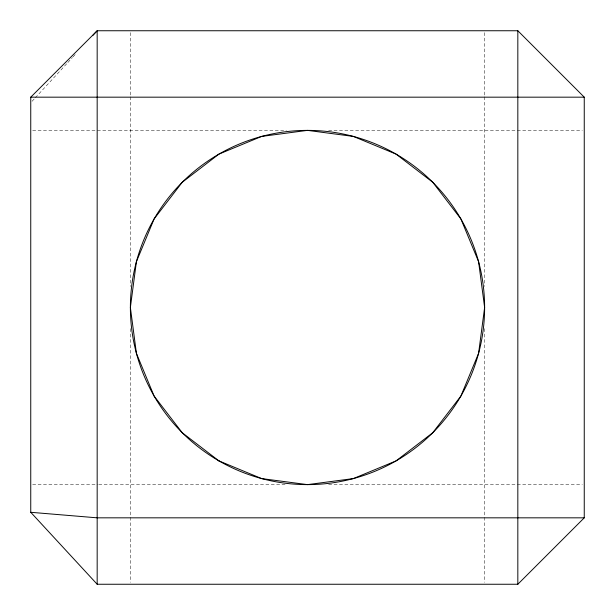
<?xml version="1.0" encoding="UTF-8"?>
<svg xmlns="http://www.w3.org/2000/svg" width="615" height="615" viewBox="0 0 615 615"><rect width="100%" height="100%" fill="white"/><g stroke="black" fill="none" stroke-linecap="round" stroke-linejoin="round"><path stroke-width="0.46" stroke-dasharray="3.08 2.31" d="M32.049 101.29L34.655 98.469M35.309 97.77L67.219 63.199M67.865 62.492L72.424 57.556M73.077 56.849L75.683 54.028M32.672 130.38L286.359 130.38M328.641 130.38L582.328 130.38M32.664 484.62L97.785 484.62M98.738 484.62L286.436 484.62M328.641 484.62L582.328 484.62M484.62 32.664L484.62 95.871M484.62 96.824L484.62 286.436M484.62 328.641L484.62 582.328M130.38 32.664L130.38 95.871M130.38 96.824L130.38 286.436M130.38 328.641L130.38 582.328"/><path stroke-width="0.92" d="M92.611 35.685L97.17 30.75L517.83 30.75L584.25 97.17L584.25 517.83L517.83 584.25L97.17 584.25L30.75 512.295L30.75 97.17L97.17 30.75L97.17 584.25M30.75 97.17L584.25 97.17M584.25 517.83L97.17 517.83L30.75 512.295M517.83 30.75L517.83 584.25M136.415 261.659L130.38 307.5L136.415 353.341L154.111 396.06L182.255 432.745L218.94 460.889L261.659 478.585L307.5 484.62L353.341 478.585L396.06 460.889L432.745 432.745L460.889 396.06L478.585 353.341L484.62 307.5L478.585 261.659L460.889 218.94L432.745 182.255L396.06 154.111L353.341 136.415L307.5 130.38L261.659 136.415L218.94 154.111L182.255 182.255L154.111 218.94L136.415 261.659M218.94 460.889A177.12 177.12 0 0 0 484.62 307.5A177.12 177.12 0 0 0 218.94 154.111A177.12 177.12 0 0 0 218.94 460.889"/></g></svg>
